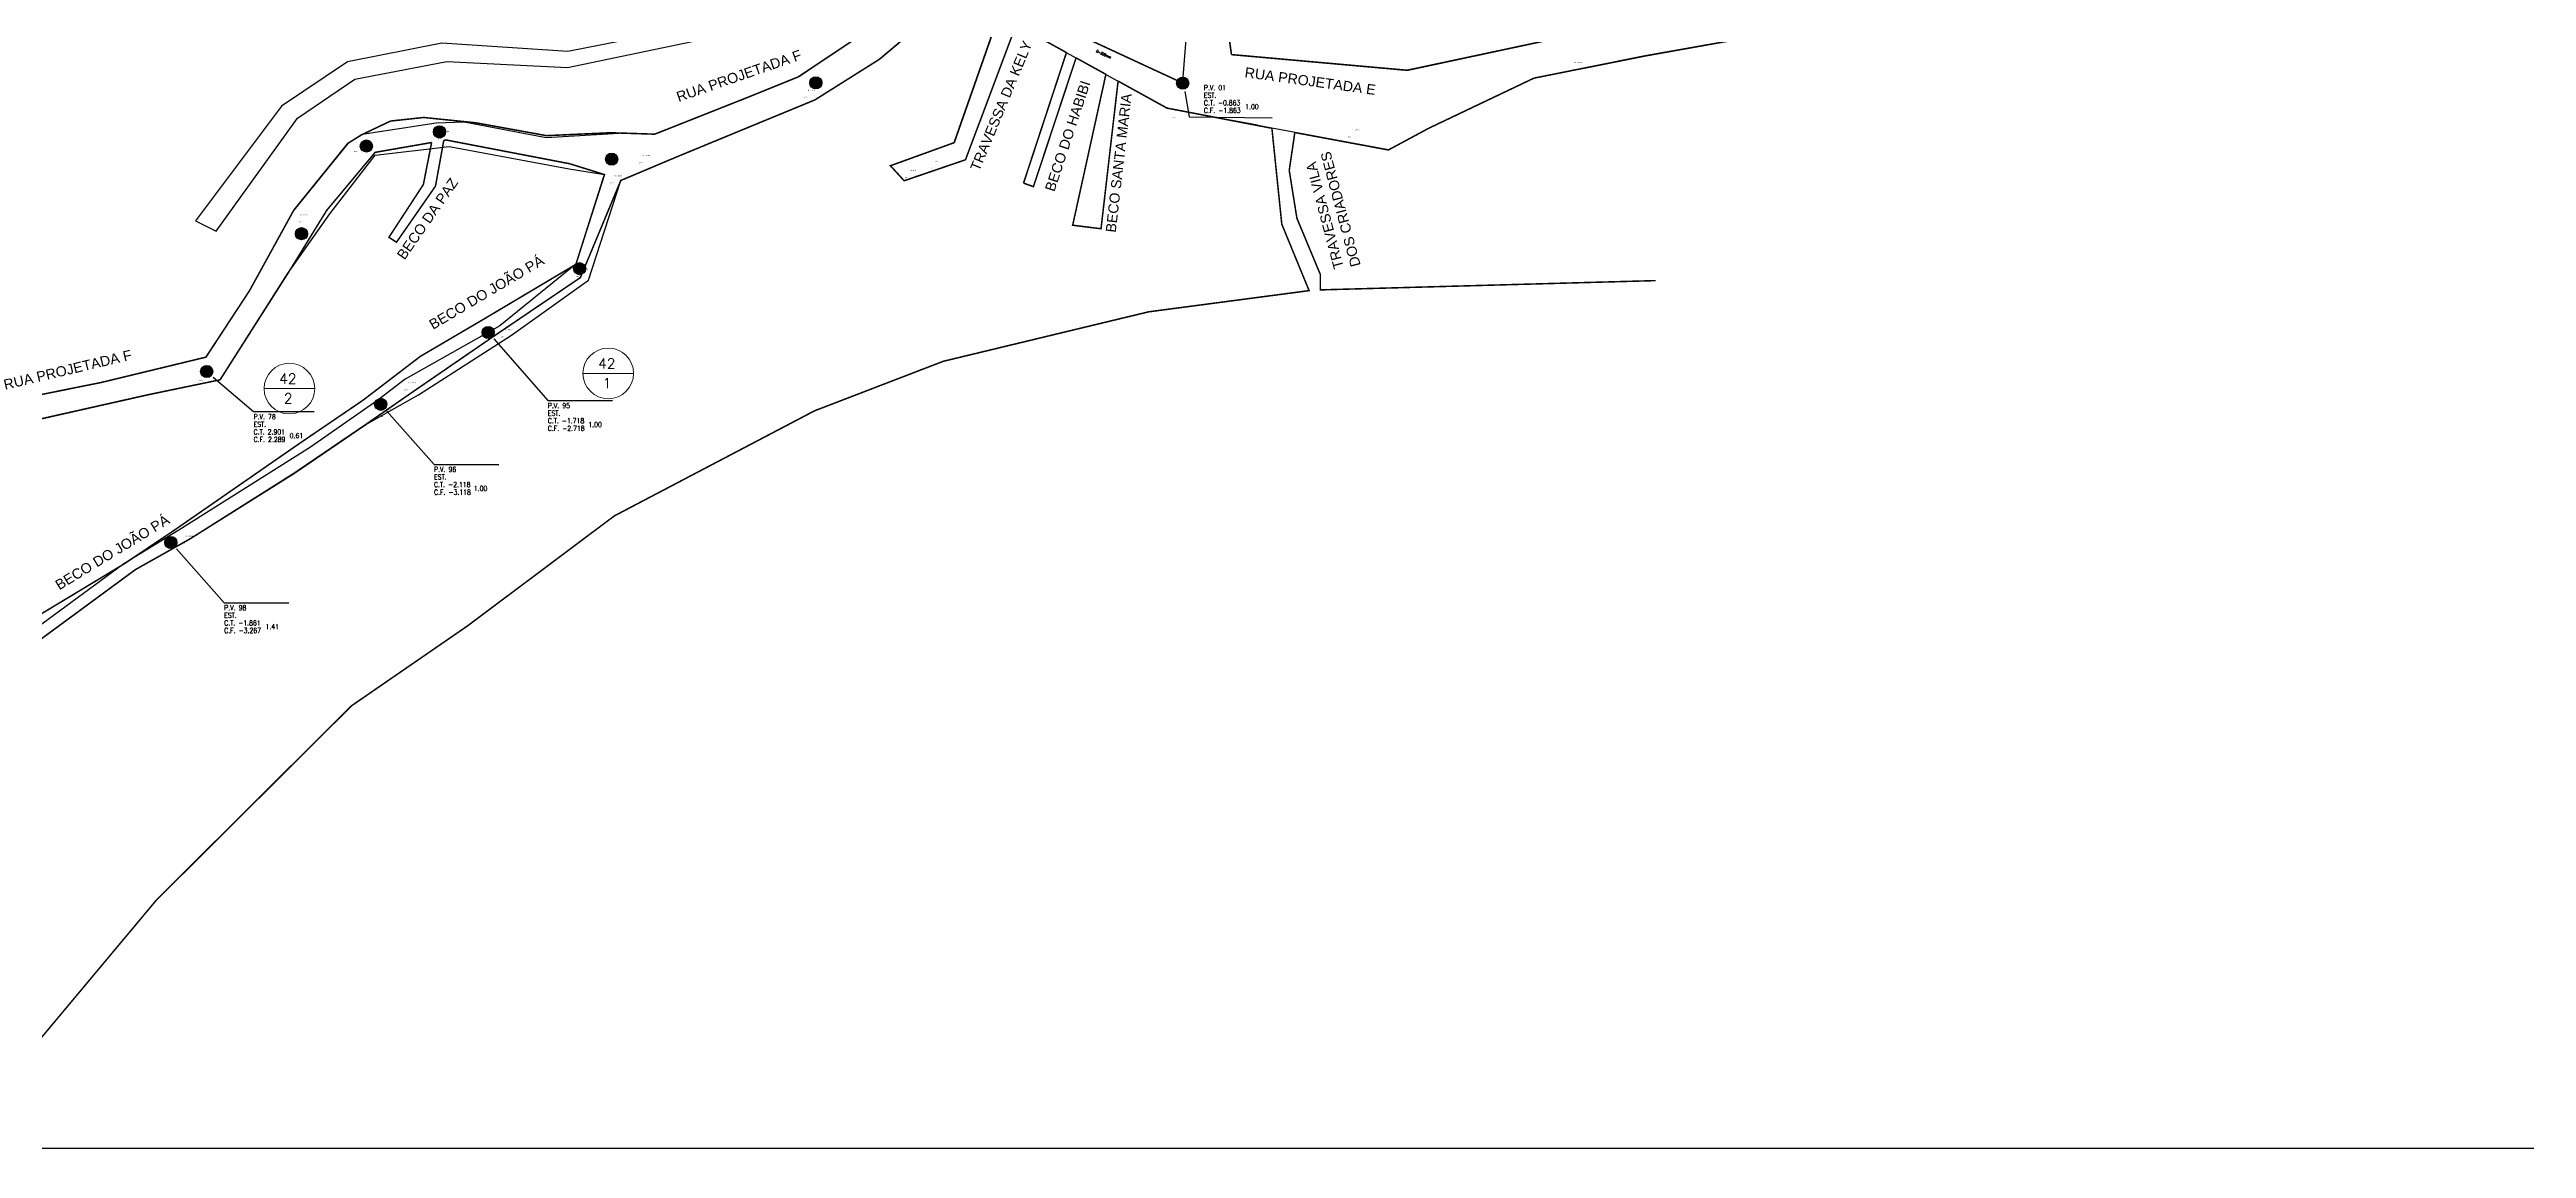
# Model space of a CAD drawing. Extents: x -44 to 14114764, y -20 to 289527804.
# Drawn here: x 357905.2 to 358394.8, y 7353370.8 to 7353588.1 of the extents above; entities that cross this region are included whole.
import ezdxf
from ezdxf.enums import TextEntityAlignment as Align

# ---------------------------------------------------------------- set-up
doc = ezdxf.new("R2010")
doc.units = 0
for name, color, linetype in [('0-quadras', 5, 'Continuous'), ('A_Alerta', 2, 'Continuous'), ('Heights', 7, 'Continuous'), ('Layer1', 5, 'Continuous'), ('PONTOS-CAIXAS_U', 1, 'Continuous'), ('PS_IND_DIAMETRO', 7, 'Continuous'), ('PS_PONTOS_IDENTIFICACAO_LIN', 7, 'Continuous'), ('PS_PONTOS_IDENTIFICACAO_TXT', 7, 'Continuous'), ('Survey.td2_Mark', 7, 'Continuous'), ('TEXTO', 7, 'Continuous'), ('TUBO_PVC', 1, 'Continuous')]:
    doc.layers.add(name, color=color, linetype=linetype)
doc.layers.add('COTAS', color=7, linetype='Continuous', lineweight=9)
doc.layers.get('0').off()
doc.layers.get('0').freeze()
doc.styles.add('CARIMBO', font='arial.ttf', dxfattribs={"height": 2})
doc.styles.add('ROMANS', font='ROMANS.shx', dxfattribs={"height": 2})
doc.styles.add('SABESP', font='ROMANS.shx', dxfattribs={"height": 2})
doc.styles.get("Standard").update_dxf_attribs({"font": 'times.ttf'})
picture_1 = doc.add_image_def('image1.tif', size_in_pixel=(37423, 27282))

# ---------------------------------------------------------------- blocks, each defined once
blk = doc.blocks.new('*U772', base_point=(9690.446, 9362.01))
at = {"const_width": 0.24, "flags": 128}
blk.add_lwpolyline([(9690.326, 9362.01, 1), (9690.566, 9362.01, 1)], format="xyb", close=True, dxfattribs=at)
blk.add_circle((9690.446, 9362.01), 0.24)
blk = doc.blocks.new('*U830', base_point=(9690.446, 9362.01))
at = {"const_width": 0.24, "flags": 128}
blk.add_lwpolyline([(9690.326, 9362.01, 1), (9690.566, 9362.01, 1)], format="xyb", close=True, dxfattribs=at)
blk.add_circle((9690.446, 9362.01), 0.24)
blk = doc.blocks.new('*U831', base_point=(9690.446, 9362.01))
at = {"const_width": 0.24, "flags": 128}
blk.add_lwpolyline([(9690.326, 9362.01, 1), (9690.566, 9362.01, 1)], format="xyb", close=True, dxfattribs=at)
blk.add_circle((9690.446, 9362.01), 0.24)
blk = doc.blocks.new('*U832', base_point=(9690.446, 9362.01))
at = {"const_width": 0.24, "flags": 128}
blk.add_lwpolyline([(9690.326, 9362.01, 1), (9690.566, 9362.01, 1)], format="xyb", close=True, dxfattribs=at)
blk.add_circle((9690.446, 9362.01), 0.24)
blk = doc.blocks.new('*U833', base_point=(9690.446, 9362.01))
at = {"const_width": 0.24, "flags": 128}
blk.add_lwpolyline([(9690.326, 9362.01, 1), (9690.566, 9362.01, 1)], format="xyb", close=True, dxfattribs=at)
blk.add_circle((9690.446, 9362.01), 0.24)
blk = doc.blocks.new('*U834', base_point=(9690.446, 9362.01))
at = {"const_width": 0.24, "flags": 128}
blk.add_lwpolyline([(9690.326, 9362.01, 1), (9690.566, 9362.01, 1)], format="xyb", close=True, dxfattribs=at)
blk.add_circle((9690.446, 9362.01), 0.24)
blk = doc.blocks.new('*U835', base_point=(9690.446, 9362.01))
at = {"const_width": 0.24, "flags": 128}
blk.add_lwpolyline([(9690.326, 9362.01, 1), (9690.566, 9362.01, 1)], format="xyb", close=True, dxfattribs=at)
blk.add_circle((9690.446, 9362.01), 0.24)
blk = doc.blocks.new('*U852', base_point=(9690.446, 9362.01))
at = {"const_width": 0.24, "flags": 128}
blk.add_lwpolyline([(9690.326, 9362.01, 1), (9690.566, 9362.01, 1)], format="xyb", close=True, dxfattribs=at)
blk.add_circle((9690.446, 9362.01), 0.24)
blk = doc.blocks.new('*U853', base_point=(9690.446, 9362.01))
at = {"const_width": 0.24, "flags": 128}
blk.add_lwpolyline([(9690.326, 9362.01, 1), (9690.566, 9362.01, 1)], format="xyb", close=True, dxfattribs=at)
blk.add_circle((9690.446, 9362.01), 0.24)
blk = doc.blocks.new('*U854', base_point=(9690.446, 9362.01))
at = {"const_width": 0.24, "flags": 128}
blk.add_lwpolyline([(9690.326, 9362.01, 1), (9690.566, 9362.01, 1)], format="xyb", close=True, dxfattribs=at)
blk.add_circle((9690.446, 9362.01), 0.24)
blk = doc.blocks.new('*U855', base_point=(9690.446, 9362.01))
at = {"const_width": 0.24, "flags": 128}
blk.add_lwpolyline([(9690.326, 9362.01, 1), (9690.566, 9362.01, 1)], format="xyb", close=True, dxfattribs=at)
blk.add_circle((9690.446, 9362.01), 0.24)

msp = doc.modelspace()

# ---------------------------------------------------------------- linework, layer by layer
at = {"layer": '0-quadras', "const_width": 0.3}
for points in [[(358138.845, 7353587.125), (358135.151, 7353613.193), (358135.435, 7353633.018), (358135.438, 7353650.978), (358140.252, 7353659.309), (358153.752, 7353686.307), (358173.95, 7353708.811), (358201.106, 7353733.363), (358211.493, 7353745.222), (358227.244, 7353762.566), (358236.036, 7353771.629), (358250.364, 7353781.765)], [(358467.602, 7353748.453), (358451.082, 7353642.547), (358421.823, 7353636.987), (358400.556, 7353632.946), (358379.059, 7353627.442), (358372.967, 7353625.147), (358351.308, 7353620.811), (358303.543, 7353611.25), (358262.999, 7353603.135), (358214.679, 7353592.805), (358173.592, 7353584.021), (358138.845, 7353587.125)], [(358751.602, 7353514.182), (358757.985, 7353559.947), (358761.928, 7353587.17), (358712.143, 7353594.189), (358649.164, 7353602.659), (358544.485, 7353620.005), (358505.628, 7353626.414), (358463.627, 7353633.152), (358455.708, 7353634.263), (358428.514, 7353629.79), (358388.507, 7353620.811), (358379.081, 7353618.796), (358349.604, 7353613.425), (358318.404, 7353607.349), (358256.583, 7353593.28), (358220.56, 7353586.853), (358198.621, 7353582.473), (358177.899, 7353572.6), (358169.854, 7353568.275), (358151.359, 7353571.72)], [(358106.221, 7353587.532), (358096.281, 7353593.025), (358086.266, 7353566.33), (358074.142, 7353562.189), (358071.43, 7353565.154), (358084.004, 7353569.705), (358092.436, 7353593.761), (358083.726, 7353598.429), (358069.239, 7353586.195), (358056.506, 7353578.172), (358029.412, 7353566.992), (358018.136, 7353562.238), (358010.149, 7353543.035), (357992.534, 7353531.097), (357977.413, 7353520.703), (357967.737, 7353513.992), (357953.617, 7353504.392), (357933.098, 7353491.422), (357922.206, 7353485.292), (357899.037, 7353468.242)], [(358067.755, 7353592.425), (358053.289, 7353582.753), (358043.202, 7353578.665), (358024.852, 7353571.395), (358016.106, 7353571.677), (358003.453, 7353571.102), (357989.488, 7353573.639), (357979.19, 7353574.696), (357972.63, 7353573.991), (357967.031, 7353571.332), (357964.17, 7353569.569), (357953.517, 7353556.388), (357944.777, 7353540.484), (357936.127, 7353527.299), (357915.514, 7353522.307), (357894.462, 7353518.069)], [(358106.221, 7353587.532), (358097.74, 7353561.715)], [(358097.74, 7353561.715), (358099.695, 7353561.019), (358108.123, 7353586.485)], [(358114.016, 7353583.225), (358107.45, 7353553.388), (358113.054, 7353552.692), (358116.429, 7353581.891)], [(358114.016, 7353583.225), (358108.122, 7353586.482)], [(357901.551, 7353390.265), (357926.347, 7353419.935), (357964.926, 7353458.363), (357987.826, 7353474.145), (358016.887, 7353495.923), (358056.44, 7353516.693), (358081.868, 7353526.478), (358122.457, 7353536.263), (358154.182, 7353540.455), (358148.781, 7353553.606), (358146.827, 7353572.564), (358126.08, 7353576.558), (358116.429, 7353581.891)], [(357832.121, 7353524.047), (357832.97, 7353523.872), (357844.788, 7353525.024), (357856.947, 7353520.367), (357868.103, 7353515.818), (357860.722, 7353497.175), (357858.498, 7353477.913), (357856.25, 7353461.193), (357859.537, 7353460.751), (357863.367, 7353483.447), (357869.486, 7353506.378), (357872.546, 7353510.296), (357884.18, 7353511.194), (357898.077, 7353513.872), (357924.707, 7353519.869), (357938.942, 7353522.821), (357952.269, 7353543.747), (357960.025, 7353556.348), (357969.589, 7353567.798), (357980.749, 7353569.747)], [(357983.153, 7353570.166), (357983.602, 7353570.245), (358008.026, 7353565.551), (358014.891, 7353563.404), (358009.267, 7353545.658), (357991.357, 7353534.998), (357978.522, 7353527.455), (357967.182, 7353518.779), (357954.386, 7353510.063), (357929.932, 7353493.109), (357919.946, 7353486.403), (357901.357, 7353475.188)], [(357980.749, 7353569.747), (357979.117, 7353561.437), (357972.308, 7353551.002), (357973.804, 7353550.026), (357981.512, 7353561.123), (357983.153, 7353570.166)], [(358151.359, 7353571.72), (358150.255, 7353564.239), (358151.765, 7353554.784), (358156.412, 7353543.618), (358156.412, 7353540.603), (358222.67, 7353542.436)]]:
    msp.add_lwpolyline(points, dxfattribs=at)
at = {"layer": 'COTAS', "ltscale": 4}
for p, q in [((357947.636, 7353521.073), (357957.636, 7353521.073)), ((358010.665, 7353524.08), (358020.665, 7353524.08))]:
    msp.add_line(p, q, dxfattribs=at)
at = {"layer": 'COTAS'}
for centre in [(357952.636, 7353521.08), (358015.665, 7353524.088)]:
    msp.add_circle(centre, 5, dxfattribs=at)
at = {"layer": 'Layer1'}
for points in [[(358138.845, 7353587.125), (358135.151, 7353613.193), (358135.435, 7353633.018), (358135.438, 7353650.978), (358140.252, 7353659.309), (358153.752, 7353686.307), (358173.95, 7353708.811), (358201.106, 7353733.363), (358211.493, 7353745.222), (358227.244, 7353762.566), (358236.036, 7353771.629), (358250.364, 7353781.765)], [(358467.602, 7353748.453), (358451.082, 7353642.547), (358421.823, 7353636.987), (358400.556, 7353632.946), (358379.059, 7353627.442), (358372.967, 7353625.147), (358351.308, 7353620.811), (358303.543, 7353611.25), (358262.999, 7353603.135), (358214.679, 7353592.805), (358173.592, 7353584.021), (358138.845, 7353587.125)], [(358751.602, 7353514.182), (358757.985, 7353559.947), (358761.928, 7353587.17), (358712.143, 7353594.189), (358649.164, 7353602.659), (358544.485, 7353620.005), (358505.628, 7353626.414), (358463.627, 7353633.152), (358455.708, 7353634.263), (358428.514, 7353629.79), (358388.507, 7353620.811), (358379.081, 7353618.796), (358349.604, 7353613.425), (358318.404, 7353607.349), (358256.583, 7353593.28), (358220.56, 7353586.853), (358198.621, 7353582.473), (358177.899, 7353572.6), (358169.854, 7353568.275), (358143.986, 7353573.093)], [(357899.037, 7353468.242), (357922.206, 7353485.292), (357933.098, 7353491.422), (357953.617, 7353504.392), (357967.737, 7353513.992), (357978.13, 7353519.846), (357996.562, 7353531.677), (358011.769, 7353542.512), (358018.136, 7353562.238), (358029.412, 7353566.992), (358056.506, 7353578.172), (358069.239, 7353586.195), (358083.726, 7353598.429), (358092.436, 7353593.761), (358084.004, 7353569.705), (358071.43, 7353565.154), (358074.142, 7353562.189), (358086.266, 7353566.33), (358096.281, 7353593.025), (358126.08, 7353576.558), (358143.986, 7353573.223)], [(358068.357, 7353592.827), (358053.289, 7353582.753), (358045.105, 7353579.436), (358024.852, 7353571.395), (358018.862, 7353571.588), (358003.381, 7353570.665), (357987.149, 7353573.782), (357981.664, 7353573.571), (357967.031, 7353571.332), (357964.17, 7353569.569), (357953.517, 7353556.388), (357944.777, 7353540.484), (357936.127, 7353527.299), (357915.514, 7353522.307), (357894.462, 7353518.069)], [(358035.844, 7353593.289), (358007.692, 7353587.76), (357982.783, 7353589.41), (357964.09, 7353585.69), (357951.08, 7353576.944), (357934.049, 7353554.252), (357938.17, 7353552.198), (357954.246, 7353574.527), (357965.573, 7353582.258), (357983.735, 7353585.748), (358007.577, 7353584.549), (358037.004, 7353590.691)], [(357872.546, 7353510.296), (357884.054, 7353512.38), (357898.077, 7353513.872), (357924.707, 7353519.869), (357938.942, 7353522.821), (357952.269, 7353543.747), (357960.632, 7353555.663), (357969.589, 7353567.22), (357984.188, 7353568.976), (358007.947, 7353564.51), (358014.891, 7353563.404)], [(358014.891, 7353563.404), (358009.267, 7353545.658), (357994.245, 7353533.477), (357975.5, 7353522.925)], [(357975.5, 7353522.925), (357970.104, 7353518.779), (357956.811, 7353509.522), (357930.81, 7353493.109), (357919.946, 7353486.403), (357902.74, 7353473.746), (357886.704, 7353461.673), (357878.142, 7353455.226), (357880.003, 7353453.276), (357899.037, 7353468.242)]]:
    msp.add_lwpolyline(points, dxfattribs=at)
at = {"layer": 'PS_PONTOS_IDENTIFICACAO_LIN', "linetype": 'Continuous'}
for points in [[(358129.61, 7353579.85), (358130.496, 7353574.851), (358146.903, 7353574.612)], [(357993.054, 7353530.898), (358003.716, 7353518.719), (358016.516, 7353518.719)], [(357937.588, 7353523.356), (357945.563, 7353516.524), (357957.563, 7353516.524)], [(357971.818, 7353516.705), (357981.229, 7353506.097), (357994.029, 7353506.097)], [(357930.34, 7353489.39), (357939.757, 7353478.75), (357952.557, 7353478.75)]]:
    msp.add_lwpolyline(points, dxfattribs=at)
at = {"layer": 'TUBO_PVC'}
msp.add_lwpolyline([(358129.293, 7353582.694), (358132.073, 7353617.616)], dxfattribs=at)
at = {"layer": 'TUBO_PVC', "const_width": 0.3}
msp.add_lwpolyline([(358096.8, 7353596.526), (358128.109, 7353582.003)], dxfattribs=at)

# ---------------------------------------------------------------- block references
at = {"layer": 'PONTOS-CAIXAS_U', "xscale": 5, "yscale": 5, "zscale": 5}
for name, p in [('*U830', (358056.683, 7353581.533)), ('*U772', (358129.198, 7353581.498)), ('*U833', (357967.857, 7353569.044)), ('*U832', (357982.313, 7353571.857)), ('*U831', (358016.333, 7353566.462)), ('*U834', (357955.031, 7353551.707)), ('*U852', (358010.002, 7353544.8, -1.317)), ('*U853', (357991.935, 7353532.176)), ('*U835', (357936.297, 7353524.462)), ('*U854', (357970.691, 7353517.976)), ('*U855', (357929.214, 7353490.662))]:
    msp.add_blockref(name, p, dxfattribs=at)

# ---------------------------------------------------------------- texts
at = {"layer": 'A_Alerta', "color": 0, "style": 'CARIMBO'}
for s, rotation, p in [('RUA PROJETADA F', 19.14742, (358041.49, 7353582.932)), ('TRAVESSA DA KELY', 67.48898, (358093.322, 7353577.004)), ('RUA PROJETADA E', 352.26374, (358154.41, 7353581.895)), ('BECO DO HABIBI', 71.68833, (358106.458, 7353571.032)), ('BECO SANTA MARIA', 83.40705, (358116.544, 7353565.702)), ('BECO DA PAZ', 55.21422, (357979.925, 7353554.69)), ('BECO DO JOÃO PÁ', 30.63694, (357991.602, 7353540.116)), ('RUA PROJETADA F', 13.37741, (357908.811, 7353524.812)), ('BECO DO JOÃO PÁ', 31.29271, (357917.644, 7353488.721))]:
    msp.add_text(s, height=2, rotation=rotation, dxfattribs=at).set_placement(p, align=Align.MIDDLE_CENTER)
at = {"layer": 'A_Alerta', "color": 0, "lineweight": 30, "insert": (358156.317, 7353555.061), "char_height": 2, "width": 47.22191, "attachment_point": 2, "rotation": 104.91183, "style": 'CARIMBO'}
msp.add_mtext('\\pxqc;TRAVESSA VILA\\P DOS CRIADORES', dxfattribs=at)
at = {"layer": 'Heights', "color": 24}
for s, p in [(' H: -1.9632m', (358206.588, 7353585.46, -1.963)), (' H: -0.1883m', (358055.054, 7353579.995, -0.188)), (' H: -0.8638m', (358127.609, 7353576.003, -0.864)), (' H: 2.5983m', (357966.023, 7353569.271, 2.598)), (' H: 0.6903m', (357982.611, 7353571.855, 0.69)), (' H: -1.4736m', (358162.477, 7353572.132, -1.474)), (' H: -0.3754m', (358022.321, 7353567.051, -0.375)), (' H: -0.9566m', (358074.856, 7353564.122, -0.957)), (' H: -0.9845m', (358079.645, 7353565.965, -0.985)), (' H: -0.4745m', (358016.779, 7353563.035, -0.475)), (' H: 3.3229m', (357954.785, 7353555.324, 3.323)), (' H: -1.3168m', (358009.967, 7353544.529, -1.317)), (' H: -1.7186m', (357994.997, 7353532.584, -1.719)), (' H: 2.9016m', (357935.523, 7353524.057, 2.902)), (' H: -2.0758m', (357976.042, 7353522.1, -2.076)), (' H: -2.1189m', (357971.096, 7353516.844, -2.119)), (' H: -1.8599m', (357932.049, 7353491.809, -1.86)), (' H: -1.8616m', (357932.054, 7353491.808, -1.862))]:
    msp.add_text(s, height=0.2, dxfattribs=at).set_placement(p)
at = {"layer": 'PS_IND_DIAMETRO', "style": 'ROMANS', "width": 0.8}
msp.add_text('D=300mm', height=0.5, rotation=335.11492, dxfattribs=at).set_placement((358113.589, 7353587.195), align=Align.MIDDLE_CENTER)
at = {"layer": 'PS_PONTOS_IDENTIFICACAO_TXT', "style": 'ROMANS', "width": 0.8}
for s, p in [('C.T. -0.863', (358133.385, 7353577.087)), ('P.V. 01', (358133.385, 7353580.087)), ('EST. ', (358133.385, 7353578.587)), ('C.F. -1.863', (358133.385, 7353575.587)), ('1.00', (358141.547, 7353576.337)), ('P.V. 78', (357945.563, 7353515.024)), ('EST. ', (357945.563, 7353513.524)), ('C.T. -1.718', (358003.716, 7353514.219)), ('P.V. 95', (358003.716, 7353517.219)), ('EST. ', (358003.716, 7353515.719)), ('1.00', (358011.725, 7353513.469)), ('C.T. 2.901', (357945.563, 7353512.024)), ('C.F. 2.289', (357945.563, 7353510.524)), ('0.61', (357952.696, 7353511.274)), ('C.F. -2.718', (358003.716, 7353512.719)), ('P.V. 96', (357981.229, 7353504.597)), ('C.T. -2.118', (357981.229, 7353501.597)), ('C.F. -3.118', (357981.229, 7353500.097)), ('EST. ', (357981.229, 7353503.097)), ('1.00', (357989.086, 7353500.847)), ('P.V. 98', (357939.757, 7353477.25)), ('EST. ', (357939.757, 7353475.75)), ('C.T. -1.861', (357939.757, 7353474.25)), ('C.F. -3.267', (357939.757, 7353472.75)), ('1.41', (357947.919, 7353473.5))]:
    msp.add_text(s, height=1, dxfattribs=at).set_placement(p)
at = {"layer": 'Survey.td2_Mark'}
for s, p in [(' pt132', (358205.88, 7353584.07, -1.963)), (' pt107', (358054.345, 7353578.604, -0.188)), (' pt130', (358126.901, 7353574.613, -0.864)), (' pt109', (357981.902, 7353570.464, 0.69)), (' pt131', (358161.769, 7353570.742, -1.474)), (' pt110', (357965.314, 7353567.88, 2.598)), (' pt108', (358021.613, 7353565.661, -0.375)), (' pt128', (358078.936, 7353564.575, -0.985)), (' pt120', (358016.07, 7353561.644, -0.474)), (' pt127', (358074.147, 7353562.732, -0.957)), (' pt111', (357954.076, 7353553.933, 3.323)), (' pt121', (358009.258, 7353543.138, -1.317)), (' pt122', (357994.289, 7353531.194, -1.719)), (' pt112', (357934.814, 7353522.667, 2.902)), (' pt123', (357975.333, 7353520.709, -2.076)), (' pt124', (357970.388, 7353515.453, -2.119)), (' pt125', (357931.341, 7353490.418, -1.86)), (' pt125', (357931.345, 7353490.417, -1.862))]:
    msp.add_text(s, height=0.2, dxfattribs=at).set_placement(p)
at = {"layer": 'TEXTO', "style": 'SABESP'}
for s, p in [('42', (358015.375, 7353525.047)), ('42', (357952.346, 7353522.039)), ('2', (357952.405, 7353518.152)), ('1', (358015.434, 7353521.159))]:
    msp.add_text(s, height=2, dxfattribs=at).set_placement(p, align=Align.CENTER)

# ---------------------------------------------------------------- pictures from other files: only their frames are drawn
at = {"layer": 'Heights'}
image = msp.add_image(picture_1, insert=(357643.42, 7353370.818), size_in_units=(871.577, 635.395), dxfattribs=dict(at, fade=70))
image.dxf.flags = 15

doc.saveas('drawing.dxf')
